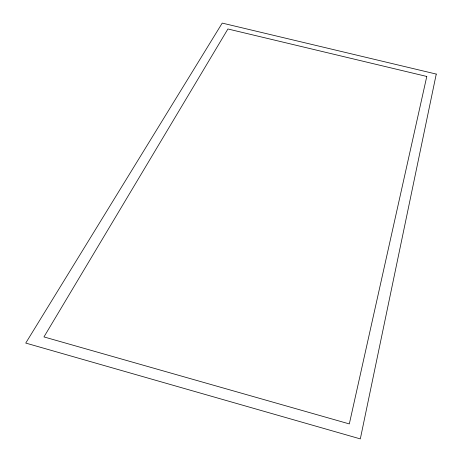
<?xml version="1.0" encoding="UTF-8"?>
<svg xmlns="http://www.w3.org/2000/svg" width="462" height="462" viewBox="0 0 462 462"><rect width="100%" height="100%" fill="white"/><g stroke="black" fill="none" stroke-linecap="round" stroke-linejoin="round"><path stroke-width="0.69" d="M436.261 74.076L360.32 438.9L25.739 343.07L222.222 23.1L436.261 74.076M426.784 76.461L349.318 423.92L43.948 336.919L227.916 28.985L426.784 76.461"/></g></svg>
